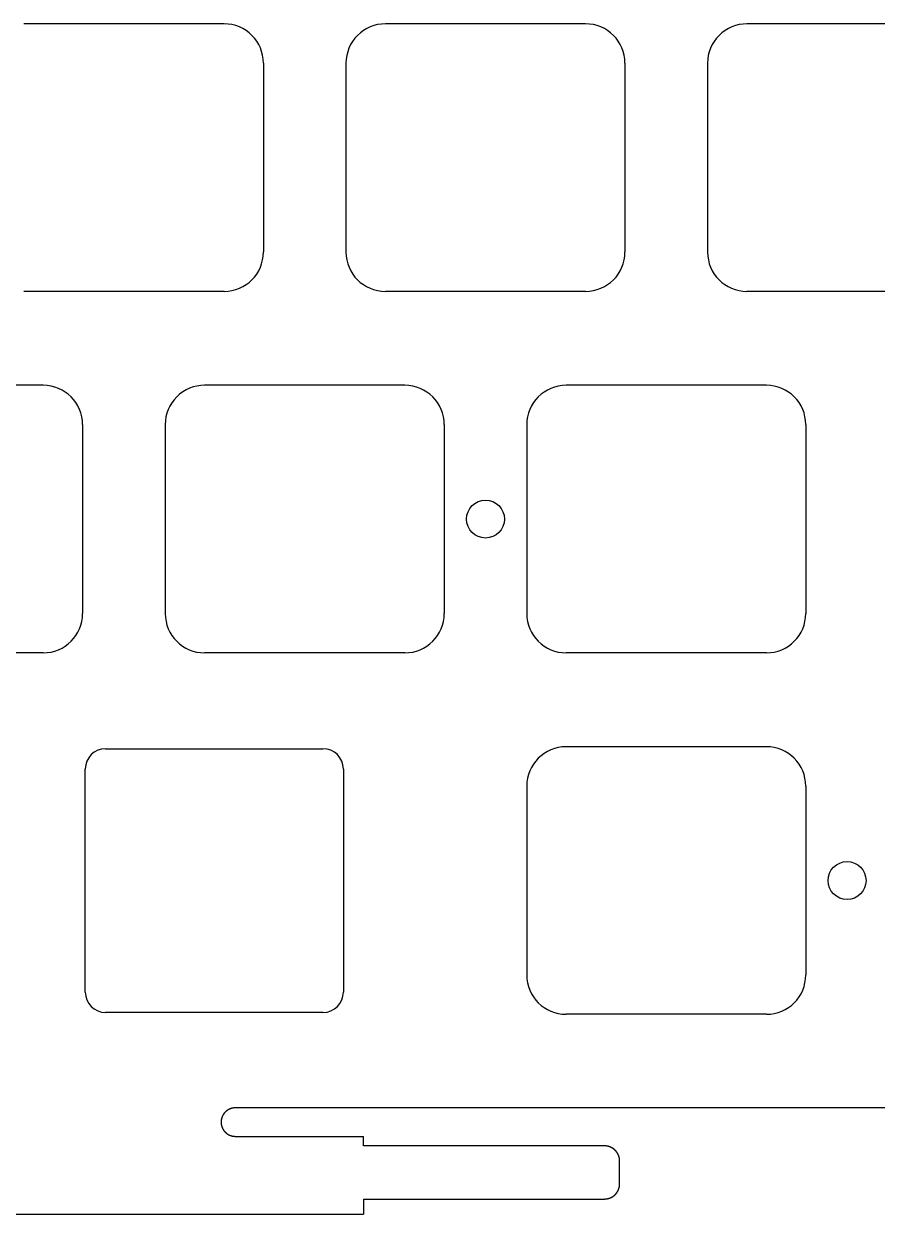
# Model space of a CAD drawing. Header units: millimetres. Extents: x -11 to 340, y -118 to 18.
# Drawn here: x 161.4 to 206.4, y -117.6 to -54.9 of the extents above; entities that cross this region are included whole.
import ezdxf

# ---------------------------------------------------------------- set-up
doc = ezdxf.new("R2010")
doc.units = ezdxf.units.MM
doc.header["$MEASUREMENT"] = 0
doc.layers.add('BLACK', color=7, linetype='CONTINUOUS')

msp = doc.modelspace()

# ---------------------------------------------------------------- linework, layer by layer
at = {"layer": 'BLACK', "linetype": 'Continuous'}
for p, q in [((161.412501, -54.862502), (161.412501, -54.8625)), ((171.9625, -54.8625), (161.412501, -54.8625)), ((180.462501, -54.862502), (180.462501, -54.8625)), ((191.0125, -54.8625), (180.462501, -54.8625)), ((199.512501, -54.862502), (199.512501, -54.8625)), ((210.0625, -54.8625), (199.512501, -54.8625)), ((174.037501, -56.9375), (174.037501, -66.8875)), ((178.387501, -56.9375), (178.387501, -66.8875)), ((193.087501, -56.9375), (193.087501, -66.8875)), ((197.437501, -56.9375), (197.437501, -66.8875)), ((171.962501, -68.9625), (161.4125, -68.9625)), ((171.962501, -68.962501), (171.962501, -68.9625)), ((191.012501, -68.9625), (180.4625, -68.9625)), ((191.012501, -68.962501), (191.012501, -68.9625)), ((210.062501, -68.9625), (199.5125, -68.9625)), ((162.4375, -73.9125), (151.887501, -73.9125)), ((170.937501, -73.912502), (170.937501, -73.9125)), ((181.4875, -73.9125), (170.937501, -73.9125)), ((200.5375, -73.9125), (189.9875, -73.9125)), ((164.512501, -75.9875), (164.512501, -85.9375)), ((168.862501, -75.9875), (168.862501, -85.9375)), ((183.562501, -75.9875), (183.562501, -85.9375)), ((187.9125, -75.9875), (187.9125, -85.9375)), ((202.6125, -75.9875), (202.6125, -85.9375)), ((202.612502, -75.9875), (202.6125, -75.9875)), ((162.437501, -88.0125), (151.8875, -88.0125)), ((162.437501, -88.012501), (162.437501, -88.0125)), ((181.487501, -88.0125), (170.9375, -88.0125)), ((181.487501, -88.012501), (181.487501, -88.0125)), ((200.5375, -88.0125), (189.9875, -88.0125)), ((165.725, -93.0625), (177.175, -93.0625)), ((200.5375, -92.9625), (189.987499, -92.9625)), ((164.65, -105.8875), (164.65, -94.1375)), ((178.25, -94.1375), (178.25, -105.8875)), ((187.9125, -95.0375), (187.9125, -104.987501)), ((202.6125, -95.0375), (202.6125, -104.9875)), ((177.175, -106.9625), (165.725, -106.9625)), ((200.5375, -107.0625), (189.9875, -107.0625)), ((171.95755, -112.290703), (171.955217, -112.293806)), ((171.959898, -112.287613), (171.95755, -112.290703)), ((171.962262, -112.284534), (171.959898, -112.287613)), ((171.964643, -112.281467), (171.962262, -112.284534)), ((171.967039, -112.278413), (171.964643, -112.281467)), ((171.969451, -112.275371), (171.967039, -112.278413)), ((171.97188, -112.27234), (171.969451, -112.275371)), ((171.974323, -112.269323), (171.97188, -112.27234)), ((171.976783, -112.266317), (171.974323, -112.269323)), ((171.979258, -112.263325), (171.976783, -112.266317)), ((171.981749, -112.260345), (171.979258, -112.263325)), ((171.984254, -112.257378), (171.981749, -112.260345)), ((171.986776, -112.254423), (171.984254, -112.257378)), ((171.989312, -112.251482), (171.986776, -112.254423)), ((171.991864, -112.248553), (171.989312, -112.251482)), ((171.994431, -112.245638), (171.991864, -112.248553)), ((171.997013, -112.242735), (171.994431, -112.245638)), ((171.99961, -112.239846), (171.997013, -112.242735)), ((172.002222, -112.23697), (171.99961, -112.239846)), ((172.004849, -112.234108), (172.002222, -112.23697)), ((172.007491, -112.231259), (172.004849, -112.234108)), ((172.010147, -112.228424), (172.007491, -112.231259)), ((172.012818, -112.225603), (172.010147, -112.228424)), ((172.015503, -112.222795), (172.012818, -112.225603)), ((172.018202, -112.220001), (172.015503, -112.222795)), ((172.020917, -112.217221), (172.018202, -112.220001)), ((172.023645, -112.214455), (172.020917, -112.217221)), ((172.026387, -112.211703), (172.023645, -112.214455)), ((172.031915, -112.206242), (172.026387, -112.211703)), ((172.037498, -112.200838), (172.031915, -112.206242)), ((172.043136, -112.195493), (172.037498, -112.200838)), ((172.048828, -112.190206), (172.043136, -112.195493)), ((172.054575, -112.184978), (172.048828, -112.190206)), ((172.060374, -112.17981), (172.054575, -112.184978)), ((172.066226, -112.174702), (172.060374, -112.17981)), ((172.072129, -112.169656), (172.066226, -112.174702)), ((172.078083, -112.164671), (172.072129, -112.169656)), ((172.084087, -112.159749), (172.078083, -112.164671)), ((172.090141, -112.154889), (172.084087, -112.159749)), ((172.096244, -112.150093), (172.090141, -112.154889)), ((172.102395, -112.145361), (172.096244, -112.150093)), ((172.108593, -112.140693), (172.102395, -112.145361)), ((172.114838, -112.13609), (172.108593, -112.140693)), ((172.121128, -112.131553), (172.114838, -112.13609)), ((172.127464, -112.127081), (172.121128, -112.131553)), ((172.133844, -112.122676), (172.127464, -112.127081)), ((172.140268, -112.118338), (172.133844, -112.122676)), ((172.146734, -112.114068), (172.140268, -112.118338)), ((172.153243, -112.109866), (172.146734, -112.114068)), ((172.159794, -112.105732), (172.153243, -112.109866)), ((172.166385, -112.101666), (172.159794, -112.105732)), ((172.173016, -112.09767), (172.166385, -112.101666)), ((172.179687, -112.093744), (172.173016, -112.09767)), ((172.186396, -112.089887), (172.179687, -112.093744)), ((172.193142, -112.086102), (172.186396, -112.089887)), ((172.199926, -112.082386), (172.193142, -112.086102)), ((172.206747, -112.078743), (172.199926, -112.082386)), ((172.213603, -112.07517), (172.206747, -112.078743)), ((172.220493, -112.07167), (172.213603, -112.07517)), ((172.227419, -112.068242), (172.220493, -112.07167)), ((172.234377, -112.064886), (172.227419, -112.068242)), ((172.241369, -112.061604), (172.234377, -112.064886)), ((172.248392, -112.058394), (172.241369, -112.061604)), ((172.255447, -112.055258), (172.248392, -112.058394)), ((172.262533, -112.052196), (172.255447, -112.055258)), ((172.269648, -112.049208), (172.262533, -112.052196)), ((172.276793, -112.046294), (172.269648, -112.049208)), ((172.283967, -112.043455), (172.276793, -112.046294)), ((172.291169, -112.040691), (172.283967, -112.043455)), ((172.298398, -112.038002), (172.291169, -112.040691)), ((172.305654, -112.035388), (172.298398, -112.038002)), ((172.312936, -112.032849), (172.305654, -112.035388)), ((172.320243, -112.030387), (172.312936, -112.032849)), ((172.327575, -112.028), (172.320243, -112.030387)), ((172.334931, -112.02569), (172.327575, -112.028)), ((172.342311, -112.023455), (172.334931, -112.02569)), ((172.349714, -112.021298), (172.342311, -112.023455)), ((172.357139, -112.019217), (172.349714, -112.021298)), ((172.364586, -112.017213), (172.357139, -112.019217)), ((172.372054, -112.015286), (172.364586, -112.017213)), ((172.379542, -112.013436), (172.372054, -112.015286)), ((172.387051, -112.011664), (172.379542, -112.013436)), ((172.394579, -112.009969), (172.387051, -112.011664)), ((172.402126, -112.008352), (172.394579, -112.009969)), ((172.409691, -112.006813), (172.402126, -112.008352)), ((172.417274, -112.005351), (172.409691, -112.006813)), ((172.424874, -112.003968), (172.417274, -112.005351)), ((172.432492, -112.002663), (172.424874, -112.003968)), ((172.440125, -112.001436), (172.432492, -112.002663)), ((172.447774, -112.000287), (172.440125, -112.001436)), ((172.455438, -111.999217), (172.447774, -112.000287)), ((172.463117, -111.998226), (172.455438, -111.999217)), ((172.470811, -111.997313), (172.463117, -111.998226)), ((172.478518, -111.996479), (172.470811, -111.997313)), ((172.486238, -111.995725), (172.478518, -111.996479)), ((172.493971, -111.995049), (172.486238, -111.995725)), ((172.501717, -111.994452), (172.493971, -111.995049)), ((172.509475, -111.993935), (172.501717, -111.994452)), ((172.517244, -111.993497), (172.509475, -111.993935)), ((172.525025, -111.993138), (172.517244, -111.993497)), ((172.532816, -111.992859), (172.525025, -111.993138)), ((172.540618, -111.99266), (172.532816, -111.992859)), ((172.548429, -111.99254), (172.540618, -111.99266)), ((172.55625, -111.9925), (172.548429, -111.99254)), ((216.76605, -111.9925), (172.55625, -111.9925)), ((171.806265, -112.737786), (171.80625, -112.741704)), ((171.80625, -112.741704), (171.80625, -112.7425)), ((171.80625, -112.7425), (171.80629, -112.750321)), ((171.806299, -112.733874), (171.806265, -112.737786)), ((171.80629, -112.750321), (171.80641, -112.758132)), ((171.806353, -112.729961), (171.806299, -112.733874)), ((171.806427, -112.726054), (171.806353, -112.729961)), ((171.80641, -112.758132), (171.806609, -112.765934)), ((171.806521, -112.722146), (171.806427, -112.726054)), ((171.806635, -112.718243), (171.806521, -112.722146)), ((171.806609, -112.765934), (171.806888, -112.773725)), ((171.806769, -112.714341), (171.806635, -112.718243)), ((171.806923, -112.710444), (171.806769, -112.714341)), ((171.806888, -112.773725), (171.807247, -112.781506)), ((171.807097, -112.706547), (171.806923, -112.710444)), ((171.80729, -112.702655), (171.807097, -112.706547)), ((171.807247, -112.781506), (171.807685, -112.789275)), ((171.807504, -112.698763), (171.80729, -112.702655)), ((171.807738, -112.694877), (171.807504, -112.698763)), ((171.807685, -112.789275), (171.808202, -112.797033)), ((171.807991, -112.690991), (171.807738, -112.694877)), ((171.808264, -112.687111), (171.807991, -112.690991)), ((171.808202, -112.797033), (171.808799, -112.804779)), ((171.808558, -112.683231), (171.808264, -112.687111)), ((171.808871, -112.679356), (171.808558, -112.683231)), ((171.808799, -112.804779), (171.809475, -112.812512)), ((171.809203, -112.675483), (171.808871, -112.679356)), ((171.809556, -112.671615), (171.809203, -112.675483)), ((171.809475, -112.812512), (171.810229, -112.820232)), ((171.809929, -112.667747), (171.809556, -112.671615)), ((171.810321, -112.663886), (171.809929, -112.667747)), ((171.810229, -112.820232), (171.811063, -112.82794)), ((171.810733, -112.660025), (171.810321, -112.663886)), ((171.811165, -112.656171), (171.810733, -112.660025)), ((171.811063, -112.82794), (171.811976, -112.835633)), ((171.811616, -112.652317), (171.811165, -112.656171)), ((171.812088, -112.648469), (171.811616, -112.652317)), ((171.811976, -112.835633), (171.812967, -112.843312)), ((171.812579, -112.644622), (171.812088, -112.648469)), ((171.81309, -112.640782), (171.812579, -112.644622)), ((171.812967, -112.843312), (171.814037, -112.850976)), ((171.81362, -112.636943), (171.81309, -112.640782)), ((171.81417, -112.63311), (171.81362, -112.636943)), ((171.814037, -112.850976), (171.815186, -112.858625)), ((171.81474, -112.629278), (171.81417, -112.63311)), ((171.81533, -112.625453), (171.81474, -112.629278)), ((171.815186, -112.858625), (171.816413, -112.866259)), ((171.815939, -112.621629), (171.81533, -112.625453)), ((171.816568, -112.617812), (171.815939, -112.621629)), ((171.816413, -112.866259), (171.817718, -112.873876)), ((171.817216, -112.613996), (171.816568, -112.617812)), ((171.817884, -112.610187), (171.817216, -112.613996)), ((171.817718, -112.873876), (171.819101, -112.881476)), ((171.818572, -112.60638), (171.817884, -112.610187)), ((171.819279, -112.602579), (171.818572, -112.60638)), ((171.819101, -112.881476), (171.820563, -112.889059)), ((171.820006, -112.598781), (171.819279, -112.602579)), ((171.820752, -112.594989), (171.820006, -112.598781)), ((171.820563, -112.889059), (171.822102, -112.896624)), ((171.821518, -112.591199), (171.820752, -112.594989)), ((171.822303, -112.587416), (171.821518, -112.591199)), ((171.822102, -112.896624), (171.823719, -112.904171)), ((171.823108, -112.583636), (171.822303, -112.587416)), ((171.823932, -112.579862), (171.823108, -112.583636)), ((171.823719, -112.904171), (171.825414, -112.911699)), ((171.824776, -112.576091), (171.823932, -112.579862)), ((171.825639, -112.572327), (171.824776, -112.576091)), ((171.825414, -112.911699), (171.827186, -112.919208)), ((171.826522, -112.568566), (171.825639, -112.572327)), ((171.827424, -112.564812), (171.826522, -112.568566)), ((171.828346, -112.561061), (171.827424, -112.564812)), ((171.829286, -112.557317), (171.828346, -112.561061)), ((171.830246, -112.553576), (171.829286, -112.557317)), ((171.831226, -112.549843), (171.830246, -112.553576)), ((171.832225, -112.546112), (171.831226, -112.549843)), ((171.833242, -112.54239), (171.832225, -112.546112)), ((171.83428, -112.53867), (171.833242, -112.54239)), ((171.835336, -112.534958), (171.83428, -112.53867)), ((171.836412, -112.53125), (171.835336, -112.534958)), ((171.837507, -112.52755), (171.836412, -112.53125)), ((171.838621, -112.523853), (171.837507, -112.52755)), ((171.839754, -112.520165), (171.838621, -112.523853)), ((171.840907, -112.51648), (171.839754, -112.520165)), ((171.842078, -112.512803), (171.840907, -112.51648)), ((171.843269, -112.50913), (171.842078, -112.512803)), ((171.844478, -112.505466), (171.843269, -112.50913)), ((171.845707, -112.501805), (171.844478, -112.505466)), ((171.846954, -112.498154), (171.845707, -112.501805)), ((171.848221, -112.494506), (171.846954, -112.498154)), ((171.849506, -112.490867), (171.848221, -112.494506)), ((171.850811, -112.487233), (171.849506, -112.490867)), ((171.852134, -112.483607), (171.850811, -112.487233)), ((171.853476, -112.479986), (171.852134, -112.483607)), ((171.854837, -112.476374), (171.853476, -112.479986)), ((171.856217, -112.472766), (171.854837, -112.476374)), ((171.857615, -112.469168), (171.856217, -112.472766)), ((171.859032, -112.465575), (171.857615, -112.469168)), ((171.860468, -112.461991), (171.859032, -112.465575)), ((171.861923, -112.458412), (171.860468, -112.461991)), ((171.863396, -112.454842), (171.861923, -112.458412)), ((171.864888, -112.451278), (171.863396, -112.454842)), ((171.866398, -112.447724), (171.864888, -112.451278)), ((171.867927, -112.444175), (171.866398, -112.447724)), ((171.869474, -112.440635), (171.867927, -112.444175)), ((171.871041, -112.437102), (171.869474, -112.440635)), ((171.872625, -112.433578), (171.871041, -112.437102)), ((171.874228, -112.43006), (171.872625, -112.433578)), ((171.875848, -112.426552), (171.874228, -112.43006)), ((171.877488, -112.423051), (171.875848, -112.426552)), ((171.879145, -112.419559), (171.877488, -112.423051)), ((171.880822, -112.416074), (171.879145, -112.419559)), ((171.882515, -112.412599), (171.880822, -112.416074)), ((171.884228, -112.409131), (171.882515, -112.412599)), ((171.885958, -112.405673), (171.884228, -112.409131)), ((171.887707, -112.402222), (171.885958, -112.405673)), ((171.889473, -112.398781), (171.887707, -112.402222)), ((171.891257, -112.395348), (171.889473, -112.398781)), ((171.893059, -112.391925), (171.891257, -112.395348)), ((171.89488, -112.388509), (171.893059, -112.391925)), ((171.896717, -112.385104), (171.89488, -112.388509)), ((171.898574, -112.381707), (171.896717, -112.385104)), ((171.900447, -112.378321), (171.898574, -112.381707)), ((171.902339, -112.374942), (171.900447, -112.378321)), ((171.904247, -112.371574), (171.902339, -112.374942)), ((171.906174, -112.368215), (171.904247, -112.371574)), ((171.908118, -112.364866), (171.906174, -112.368215)), ((171.91008, -112.361526), (171.908118, -112.364866)), ((171.912058, -112.358197), (171.91008, -112.361526)), ((171.914055, -112.354877), (171.912058, -112.358197)), ((171.916068, -112.351567), (171.914055, -112.354877)), ((171.9181, -112.348267), (171.916068, -112.351567)), ((171.920148, -112.344978), (171.9181, -112.348267)), ((171.922213, -112.341698), (171.920148, -112.344978)), ((171.924296, -112.33843), (171.922213, -112.341698)), ((171.926396, -112.335171), (171.924296, -112.33843)), ((171.928512, -112.331924), (171.926396, -112.335171)), ((171.930646, -112.328686), (171.928512, -112.331924)), ((171.932796, -112.32546), (171.930646, -112.328686)), ((171.934964, -112.322244), (171.932796, -112.32546)), ((171.937148, -112.31904), (171.934964, -112.322244)), ((171.939349, -112.315845), (171.937148, -112.31904)), ((171.941566, -112.312663), (171.939349, -112.315845)), ((171.9438, -112.309491), (171.941566, -112.312663)), ((171.946051, -112.306332), (171.9438, -112.309491)), ((171.948318, -112.303182), (171.946051, -112.306332)), ((171.950601, -112.300045), (171.948318, -112.303182)), ((171.952901, -112.296919), (171.950601, -112.300045)), ((171.955217, -112.293806), (171.952901, -112.296919)), ((171.827186, -112.919208), (171.829036, -112.926696)), ((171.829036, -112.926696), (171.830963, -112.934164)), ((171.830963, -112.934164), (171.832967, -112.941611)), ((171.832967, -112.941611), (171.835048, -112.949036)), ((171.835048, -112.949036), (171.837205, -112.956439)), ((171.837205, -112.956439), (171.83944, -112.963819)), ((171.83944, -112.963819), (171.84175, -112.971175)), ((171.84175, -112.971175), (171.844137, -112.978507)), ((171.844137, -112.978507), (171.846599, -112.985815)), ((171.846599, -112.985815), (171.849138, -112.993097)), ((171.849138, -112.993097), (171.851751, -113.000352)), ((171.851751, -113.000352), (171.854441, -113.007582)), ((171.854441, -113.007582), (171.857205, -113.014783)), ((171.857205, -113.014783), (171.860044, -113.021957)), ((171.860044, -113.021957), (171.862958, -113.029102)), ((171.862958, -113.029102), (171.865946, -113.036218)), ((171.865946, -113.036218), (171.869008, -113.043303)), ((171.869008, -113.043303), (171.872144, -113.050358)), ((171.872144, -113.050358), (171.875354, -113.057382)), ((171.875354, -113.057382), (171.878636, -113.064373)), ((171.878636, -113.064373), (171.881992, -113.071332)), ((171.881992, -113.071332), (171.88542, -113.078257)), ((171.88542, -113.078257), (171.88892, -113.085148)), ((171.88892, -113.085148), (171.892493, -113.092004)), ((171.892493, -113.092004), (171.896136, -113.098824)), ((171.896136, -113.098824), (171.899851, -113.105608)), ((171.899851, -113.105608), (171.903637, -113.112355)), ((171.903637, -113.112355), (171.907494, -113.119064)), ((171.907494, -113.119064), (171.91142, -113.125734)), ((171.91142, -113.125734), (171.915416, -113.132365)), ((171.915416, -113.132365), (171.919481, -113.138956)), ((171.919481, -113.138956), (171.923616, -113.145507)), ((171.923616, -113.145507), (171.927818, -113.152016)), ((171.927818, -113.152016), (171.932088, -113.158483)), ((171.932088, -113.158483), (171.936426, -113.164906)), ((171.936426, -113.164906), (171.940831, -113.171286)), ((171.940831, -113.171286), (171.945302, -113.177622)), ((171.945302, -113.177622), (171.94984, -113.183913)), ((171.94984, -113.183913), (171.954443, -113.190157)), ((171.954443, -113.190157), (171.95911, -113.196355)), ((171.95911, -113.196355), (171.963843, -113.202506)), ((171.963843, -113.202506), (171.968639, -113.208609)), ((171.968639, -113.208609), (171.973499, -113.214663)), ((171.973499, -113.214663), (171.978421, -113.220667)), ((171.978421, -113.220667), (171.983406, -113.226621)), ((171.983406, -113.226621), (171.988452, -113.232525)), ((171.988452, -113.232525), (171.99356, -113.238376)), ((171.99356, -113.238376), (171.998728, -113.244175)), ((171.998728, -113.244175), (172.003955, -113.249922)), ((172.003955, -113.249922), (172.009242, -113.255614)), ((172.009242, -113.255614), (172.014588, -113.261252)), ((172.014588, -113.261252), (172.019992, -113.266835)), ((172.019992, -113.266835), (172.025453, -113.272363)), ((172.025453, -113.272363), (172.028205, -113.275105)), ((172.028205, -113.275105), (172.030971, -113.277834)), ((172.030971, -113.277834), (172.033751, -113.280548)), ((172.033751, -113.280548), (172.036545, -113.283247)), ((172.036545, -113.283247), (172.039352, -113.285933)), ((172.039352, -113.285933), (172.042174, -113.288603)), ((172.042174, -113.288603), (172.045009, -113.29126)), ((172.045009, -113.29126), (172.047858, -113.293901)), ((172.047858, -113.293901), (172.05072, -113.296528)), ((172.05072, -113.296528), (172.053596, -113.29914)), ((172.053596, -113.29914), (172.056485, -113.301737)), ((172.056485, -113.301737), (172.059387, -113.304319)), ((172.059387, -113.304319), (172.062303, -113.306886)), ((172.062303, -113.306886), (172.065231, -113.309438)), ((172.065231, -113.309438), (172.068173, -113.311974)), ((172.068173, -113.311974), (172.071127, -113.314496)), ((172.071127, -113.314496), (172.074094, -113.317002)), ((172.074094, -113.317002), (172.077075, -113.319492)), ((172.077075, -113.319492), (172.080067, -113.321967)), ((172.080067, -113.321967), (172.083073, -113.324427)), ((172.083073, -113.324427), (172.08609, -113.32687)), ((172.08609, -113.32687), (172.08912, -113.329299)), ((172.08912, -113.329299), (172.092162, -113.331711)), ((172.092162, -113.331711), (172.095217, -113.334107)), ((172.095217, -113.334107), (172.098283, -113.336488)), ((172.098283, -113.336488), (172.101362, -113.338852)), ((172.101362, -113.338852), (172.104452, -113.3412)), ((172.104452, -113.3412), (172.107555, -113.343533)), ((172.107555, -113.343533), (172.110669, -113.345849)), ((172.110669, -113.345849), (172.113795, -113.348149)), ((172.113795, -113.348149), (172.116932, -113.350432)), ((172.116932, -113.350432), (172.120081, -113.352699)), ((172.120081, -113.352699), (172.123241, -113.35495)), ((172.123241, -113.35495), (172.126413, -113.357184)), ((172.126413, -113.357184), (172.129595, -113.359401)), ((172.129595, -113.359401), (172.132789, -113.361602)), ((172.132789, -113.361602), (172.135994, -113.363786)), ((172.135994, -113.363786), (172.13921, -113.365954)), ((172.13921, -113.365954), (172.142436, -113.368104)), ((172.142436, -113.368104), (172.145673, -113.370238)), ((172.145673, -113.370238), (172.148921, -113.372354)), ((172.148921, -113.372354), (172.15218, -113.374454)), ((172.15218, -113.374454), (172.155448, -113.376537)), ((172.155448, -113.376537), (172.158728, -113.378602)), ((172.158728, -113.378602), (172.162017, -113.38065)), ((172.162017, -113.38065), (172.165317, -113.382682)), ((172.165317, -113.382682), (172.168626, -113.384695)), ((172.168626, -113.384695), (172.171947, -113.386692)), ((172.171947, -113.386692), (172.175276, -113.38867)), ((172.175276, -113.38867), (172.178616, -113.390632)), ((172.178616, -113.390632), (172.181964, -113.392576)), ((172.181964, -113.392576), (172.185324, -113.394503)), ((172.185324, -113.394503), (172.188692, -113.396412)), ((172.188692, -113.396412), (172.19207, -113.398303)), ((172.19207, -113.398303), (172.195457, -113.400176)), ((172.195457, -113.400176), (172.198854, -113.402033)), ((172.198854, -113.402033), (172.202259, -113.40387)), ((172.202259, -113.40387), (172.205674, -113.405691)), ((172.205674, -113.405691), (172.209097, -113.407493)), ((172.209097, -113.407493), (172.212531, -113.409277)), ((172.212531, -113.409277), (172.215972, -113.411043)), ((172.215972, -113.411043), (172.219423, -113.412792)), ((172.219423, -113.412792), (172.222881, -113.414522)), ((172.222881, -113.414522), (172.226349, -113.416235)), ((172.226349, -113.416235), (172.229824, -113.417928)), ((172.229824, -113.417928), (172.233309, -113.419605)), ((172.233309, -113.419605), (172.2368, -113.421262)), ((172.2368, -113.421262), (172.240302, -113.422902)), ((172.240302, -113.422902), (172.24381, -113.424522)), ((172.24381, -113.424522), (172.247328, -113.426125)), ((172.247328, -113.426125), (172.250851, -113.427709)), ((172.250851, -113.427709), (172.254385, -113.429275)), ((172.254385, -113.429275), (172.257924, -113.430823)), ((172.257924, -113.430823), (172.261473, -113.432352)), ((172.261473, -113.432352), (172.265028, -113.433862)), ((172.265028, -113.433862), (172.268592, -113.435354)), ((172.268592, -113.435354), (172.272162, -113.436827)), ((172.272162, -113.436827), (172.27574, -113.438282)), ((172.27574, -113.438282), (172.279324, -113.439718)), ((172.279324, -113.439718), (172.282918, -113.441135)), ((172.282918, -113.441135), (172.286516, -113.442533)), ((172.286516, -113.442533), (172.290123, -113.443913)), ((172.290123, -113.443913), (172.293735, -113.445274)), ((172.293735, -113.445274), (172.297356, -113.446616)), ((172.297356, -113.446616), (172.300982, -113.447939)), ((172.300982, -113.447939), (172.304617, -113.449244)), ((172.304617, -113.449244), (172.308256, -113.450529)), ((172.308256, -113.450529), (172.311903, -113.451796)), ((172.311903, -113.451796), (172.315555, -113.453043)), ((172.315555, -113.453043), (172.319215, -113.454272)), ((172.319215, -113.454272), (172.32288, -113.455481)), ((172.32288, -113.455481), (172.326553, -113.456672)), ((172.326553, -113.456672), (172.330229, -113.457843)), ((172.330229, -113.457843), (172.333914, -113.458996)), ((172.333914, -113.458996), (172.337603, -113.460129)), ((172.337603, -113.460129), (172.3413, -113.461243)), ((172.3413, -113.461243), (172.345, -113.462338)), ((172.345, -113.462338), (172.348708, -113.463414)), ((172.348708, -113.463414), (172.35242, -113.46447)), ((172.35242, -113.46447), (172.356139, -113.465508)), ((172.356139, -113.465508), (172.359862, -113.466525)), ((172.359862, -113.466525), (172.363592, -113.467524)), ((172.363592, -113.467524), (172.367326, -113.468504)), ((172.367326, -113.468504), (172.371067, -113.469464)), ((172.371067, -113.469464), (172.37481, -113.470404)), ((172.37481, -113.470404), (172.378562, -113.471326)), ((172.378562, -113.471326), (172.382316, -113.472228)), ((172.382316, -113.472228), (172.386077, -113.473111)), ((172.386077, -113.473111), (172.389841, -113.473974)), ((172.389841, -113.473974), (172.393612, -113.474818)), ((172.393612, -113.474818), (172.397385, -113.475642)), ((172.397385, -113.475642), (172.401166, -113.476447)), ((172.401166, -113.476447), (172.404949, -113.477232)), ((172.404949, -113.477232), (172.408738, -113.477998)), ((172.408738, -113.477998), (172.41253, -113.478744)), ((172.41253, -113.478744), (172.416329, -113.479471)), ((172.416329, -113.479471), (172.420129, -113.480178)), ((172.420129, -113.480178), (172.423937, -113.480866)), ((172.423937, -113.480866), (172.427746, -113.481534)), ((172.427746, -113.481534), (172.431561, -113.482182)), ((172.431561, -113.482182), (172.435379, -113.482811)), ((172.435379, -113.482811), (172.439202, -113.48342)), ((172.439202, -113.48342), (172.443028, -113.48401)), ((172.443028, -113.48401), (172.446859, -113.48458)), ((172.446859, -113.48458), (172.450692, -113.48513)), ((172.450692, -113.48513), (172.454532, -113.48566)), ((172.454532, -113.48566), (172.458372, -113.486171)), ((172.458372, -113.486171), (172.462219, -113.486662)), ((172.462219, -113.486662), (172.466067, -113.487134)), ((172.466067, -113.487134), (172.46992, -113.487585)), ((172.46992, -113.487585), (172.473775, -113.488017)), ((172.473775, -113.488017), (172.477636, -113.488429)), ((172.477636, -113.488429), (172.481497, -113.488821)), ((172.481497, -113.488821), (172.485364, -113.489194)), ((172.485364, -113.489194), (172.489232, -113.489547)), ((172.489232, -113.489547), (172.493106, -113.489879)), ((172.493106, -113.489879), (172.49698, -113.490192)), ((172.49698, -113.490192), (172.50086, -113.490486)), ((172.50086, -113.490486), (172.504741, -113.490759)), ((172.504741, -113.490759), (172.508627, -113.491012)), ((172.508627, -113.491012), (172.512513, -113.491246)), ((172.512513, -113.491246), (172.516404, -113.49146)), ((172.516404, -113.49146), (172.520296, -113.491653)), ((172.520296, -113.491653), (172.524194, -113.491827)), ((172.524194, -113.491827), (172.528091, -113.491981)), ((172.528091, -113.491981), (172.531993, -113.492115)), ((172.531993, -113.492115), (172.535896, -113.492229)), ((172.535896, -113.492229), (172.539803, -113.492323)), ((172.539803, -113.492323), (172.543711, -113.492397)), ((172.543711, -113.492397), (172.547624, -113.492451)), ((172.547624, -113.492451), (172.551536, -113.492485)), ((172.551536, -113.492485), (172.555453, -113.4925)), ((172.555453, -113.4925), (172.55625, -113.4925)), ((172.55625, -113.4925), (179.30625, -113.4925)), ((179.30625, -113.995029), (179.30625, -113.4925)), ((192.00625, -113.995029), (179.30625, -113.995029)), ((192.006978, -113.995029), (192.00625, -113.995029)), ((192.011023, -113.995043), (192.006978, -113.995029)), ((192.015064, -113.995077), (192.011023, -113.995043)), ((192.019105, -113.99513), (192.015064, -113.995077)), ((192.023141, -113.995204), (192.019105, -113.99513)), ((192.027177, -113.995297), (192.023141, -113.995204)), ((192.031208, -113.995411), (192.027177, -113.995297)), ((192.035239, -113.995544), (192.031208, -113.995411)), ((192.039265, -113.995698), (192.035239, -113.995544)), ((192.043291, -113.995871), (192.039265, -113.995698)), ((192.047311, -113.996065), (192.043291, -113.995871)), ((192.051332, -113.996278), (192.047311, -113.996065)), ((192.055346, -113.996511), (192.051332, -113.996278)), ((192.059361, -113.996764), (192.055346, -113.996511)), ((192.06337, -113.997037), (192.059361, -113.996764)), ((192.067378, -113.99733), (192.06337, -113.997037)), ((192.071381, -113.997642), (192.067378, -113.99733)), ((192.075384, -113.997975), (192.071381, -113.997642)), ((192.079381, -113.998327), (192.075384, -113.997975)), ((192.083377, -113.998699), (192.079381, -113.998327)), ((192.087367, -113.999091), (192.083377, -113.998699)), ((192.091356, -113.999503), (192.087367, -113.999091)), ((192.09534, -113.999934), (192.091356, -113.999503)), ((192.099323, -114.000385), (192.09534, -113.999934)), ((192.103299, -114.000856), (192.099323, -114.000385)), ((192.107275, -114.001347), (192.103299, -114.000856)), ((192.111245, -114.001857), (192.107275, -114.001347)), ((192.115213, -114.002387), (192.111245, -114.001857)), ((192.119175, -114.002937), (192.115213, -114.002387)), ((192.123136, -114.003507), (192.119175, -114.002937)), ((192.127091, -114.004096), (192.123136, -114.003507)), ((192.131044, -114.004705), (192.127091, -114.004096)), ((192.134991, -114.005333), (192.131044, -114.004705)), ((192.138936, -114.005982), (192.134991, -114.005333)), ((192.142874, -114.006649), (192.138936, -114.005982)), ((192.146811, -114.007337), (192.142874, -114.006649)), ((192.150742, -114.008044), (192.146811, -114.007337)), ((192.15467, -114.008771), (192.150742, -114.008044)), ((192.158592, -114.009516), (192.15467, -114.008771)), ((192.162511, -114.010282), (192.158592, -114.009516)), ((192.166424, -114.011067), (192.162511, -114.010282)), ((192.170335, -114.011872), (192.166424, -114.011067)), ((192.174239, -114.012696), (192.170335, -114.011872)), ((192.17814, -114.01354), (192.174239, -114.012696)), ((192.182034, -114.014403), (192.17814, -114.01354)), ((192.185926, -114.015286), (192.182034, -114.014403)), ((192.189811, -114.016188), (192.185926, -114.015286)), ((192.193693, -114.017109), (192.189811, -114.016188)), ((192.197567, -114.01805), (192.193693, -114.017109)), ((192.201439, -114.01901), (192.197567, -114.01805)), ((192.205304, -114.01999), (192.201439, -114.01901)), ((192.209165, -114.020989), (192.205304, -114.01999)), ((192.213019, -114.022007), (192.209165, -114.020989)), ((192.21687, -114.023044), (192.213019, -114.022007)), ((192.220713, -114.024101), (192.21687, -114.023044)), ((192.224553, -114.025177), (192.220713, -114.024101)), ((192.228385, -114.026272), (192.224553, -114.025177)), ((192.232214, -114.027387), (192.228385, -114.026272)), ((192.236035, -114.02852), (192.232214, -114.027387)), ((192.239852, -114.029673), (192.236035, -114.02852)), ((192.243661, -114.030845), (192.239852, -114.029673)), ((192.247467, -114.032036), (192.243661, -114.030845)), ((192.251264, -114.033246), (192.247467, -114.032036)), ((192.255057, -114.034476), (192.251264, -114.033246)), ((192.258842, -114.035724), (192.255057, -114.034476)), ((192.262623, -114.036991), (192.258842, -114.035724)), ((192.266395, -114.038277), (192.262623, -114.036991)), ((192.270163, -114.039583), (192.266395, -114.038277)), ((192.273922, -114.040907), (192.270163, -114.039583)), ((192.277677, -114.04225), (192.273922, -114.040907)), ((192.281424, -114.043612), (192.277677, -114.04225)), ((192.285165, -114.044993), (192.281424, -114.043612)), ((192.288898, -114.046393), (192.285165, -114.044993)), ((192.292626, -114.047811), (192.288898, -114.046393)), ((192.296345, -114.049248), (192.292626, -114.047811)), ((192.300059, -114.050705), (192.296345, -114.049248)), ((192.303763, -114.052179), (192.300059, -114.050705)), ((192.307463, -114.053673), (192.303763, -114.052179)), ((192.311153, -114.055185), (192.307463, -114.053673)), ((192.314838, -114.056716), (192.311153, -114.055185)), ((192.318514, -114.058265), (192.314838, -114.056716)), ((192.322183, -114.059833), (192.318514, -114.058265)), ((192.325844, -114.061419), (192.322183, -114.059833)), ((192.329498, -114.063024), (192.325844, -114.061419)), ((192.333143, -114.064647), (192.329498, -114.063024)), ((192.336782, -114.066289), (192.333143, -114.064647)), ((192.340411, -114.067949), (192.336782, -114.066289)), ((192.344034, -114.069627), (192.340411, -114.067949)), ((192.347647, -114.071324), (192.344034, -114.069627)), ((192.351253, -114.073039), (192.347647, -114.071324)), ((192.35485, -114.074772), (192.351253, -114.073039)), ((192.35844, -114.076524), (192.35485, -114.074772)), ((192.362019, -114.078293), (192.35844, -114.076524)), ((192.365592, -114.080081), (192.362019, -114.078293)), ((192.369155, -114.081886), (192.365592, -114.080081)), ((192.37271, -114.08371), (192.369155, -114.081886)), ((192.376255, -114.085551), (192.37271, -114.08371)), ((192.379792, -114.087411), (192.376255, -114.085551)), ((192.38332, -114.089288), (192.379792, -114.087411)), ((192.386839, -114.091184), (192.38332, -114.089288)), ((192.390348, -114.093097), (192.386839, -114.091184)), ((192.393849, -114.095028), (192.390348, -114.093097)), ((192.39734, -114.096977), (192.393849, -114.095028)), ((192.400822, -114.098943), (192.39734, -114.096977)), ((192.404293, -114.100927), (192.400822, -114.098943)), ((192.407757, -114.102929), (192.404293, -114.100927)), ((192.411209, -114.104947), (192.407757, -114.102929)), ((192.414652, -114.106984), (192.411209, -114.104947)), ((192.418085, -114.109037), (192.414652, -114.106984)), ((192.421509, -114.111109), (192.418085, -114.109037)), ((192.424921, -114.113197), (192.421509, -114.111109)), ((192.428325, -114.115303), (192.424921, -114.113197)), ((192.431717, -114.117426), (192.428325, -114.115303)), ((192.4351, -114.119567), (192.431717, -114.117426)), ((192.438472, -114.121724), (192.4351, -114.119567)), ((192.441834, -114.123898), (192.438472, -114.121724)), ((192.445185, -114.126089), (192.441834, -114.123898)), ((192.448526, -114.128298), (192.445185, -114.126089)), ((192.451855, -114.130523), (192.448526, -114.128298)), ((192.455174, -114.132765), (192.451855, -114.130523)), ((192.458481, -114.135023), (192.455174, -114.132765)), ((192.461779, -114.137299), (192.458481, -114.135023)), ((192.465064, -114.139591), (192.461779, -114.137299)), ((192.468339, -114.1419), (192.465064, -114.139591)), ((192.471602, -114.144225), (192.468339, -114.1419)), ((192.474854, -114.146567), (192.471602, -114.144225)), ((192.478094, -114.148925), (192.474854, -114.146567)), ((192.481323, -114.151299), (192.478094, -114.148925)), ((192.48454, -114.15369), (192.481323, -114.151299)), ((192.487746, -114.156097), (192.48454, -114.15369)), ((192.490939, -114.15852), (192.487746, -114.156097)), ((192.494121, -114.160959), (192.490939, -114.15852)), ((192.49729, -114.163414), (192.494121, -114.160959)), ((192.500448, -114.165885), (192.49729, -114.163414)), ((192.503594, -114.168372), (192.500448, -114.165885)), ((192.506727, -114.170875), (192.503594, -114.168372)), ((192.509848, -114.173393), (192.506727, -114.170875)), ((192.512956, -114.175928), (192.509848, -114.173393)), ((192.516052, -114.178477), (192.512956, -114.175928)), ((192.519136, -114.181043), (192.516052, -114.178477)), ((192.522206, -114.183623), (192.519136, -114.181043)), ((192.525264, -114.18622), (192.522206, -114.183623)), ((192.528309, -114.188831), (192.525264, -114.18622)), ((192.531341, -114.191458), (192.528309, -114.188831)), ((192.53436, -114.1941), (192.531341, -114.191458)), ((192.537366, -114.196757), (192.53436, -114.1941)), ((192.540359, -114.199429), (192.537366, -114.196757)), ((192.543338, -114.202116), (192.540359, -114.199429)), ((192.546304, -114.204818), (192.543338, -114.202116)), ((192.549257, -114.207535), (192.546304, -114.204818)), ((192.552196, -114.210266), (192.549257, -114.207535)), ((192.555122, -114.213013), (192.552196, -114.210266)), ((192.558033, -114.215773), (192.555122, -114.213013)), ((192.560931, -114.218549), (192.558033, -114.215773)), ((192.563816, -114.221338), (192.560931, -114.218549)), ((192.566686, -114.224142), (192.563816, -114.221338)), ((192.569542, -114.22696), (192.566686, -114.224142)), ((192.575212, -114.232639), (192.569542, -114.22696)), ((192.580825, -114.238375), (192.575212, -114.232639)), ((192.586381, -114.244165), (192.580825, -114.238375)), ((192.591878, -114.250011), (192.586381, -114.244165)), ((192.597316, -114.25591), (192.591878, -114.250011)), ((192.602695, -114.261863), (192.597316, -114.25591)), ((192.608013, -114.267869), (192.602695, -114.261863)), ((192.613272, -114.273927), (192.608013, -114.267869)), ((192.618468, -114.280036), (192.613272, -114.273927)), ((192.623603, -114.286197), (192.618468, -114.280036)), ((192.628676, -114.292407), (192.623603, -114.286197)), ((192.633686, -114.298667), (192.628676, -114.292407)), ((192.638632, -114.304975), (192.633686, -114.298667)), ((192.643514, -114.311331), (192.638632, -114.304975)), ((192.648332, -114.317735), (192.643514, -114.311331)), ((192.653085, -114.324185), (192.648332, -114.317735)), ((192.657772, -114.330682), (192.653085, -114.324185)), ((192.662394, -114.337223), (192.657772, -114.330682)), ((192.666948, -114.343809), (192.662394, -114.337223)), ((192.671436, -114.350438), (192.666948, -114.343809)), ((192.675857, -114.357111), (192.671436, -114.350438)), ((192.68021, -114.363826), (192.675857, -114.357111)), ((192.684494, -114.370582), (192.68021, -114.363826)), ((192.68871, -114.37738), (192.684494, -114.370582)), ((192.692856, -114.384217), (192.68871, -114.37738)), ((192.696933, -114.391094), (192.692856, -114.384217)), ((192.70094, -114.39801), (192.696933, -114.391094)), ((192.704877, -114.404964), (192.70094, -114.39801)), ((192.708743, -114.411956), (192.704877, -114.404964)), ((192.712538, -114.418984), (192.708743, -114.411956)), ((192.716262, -114.426048), (192.712538, -114.418984)), ((192.719913, -114.433147), (192.716262, -114.426048)), ((192.723493, -114.440281), (192.719913, -114.433147)), ((192.727001, -114.447449), (192.723493, -114.440281)), ((192.730435, -114.45465), (192.727001, -114.447449)), ((192.733797, -114.461883), (192.730435, -114.45465)), ((192.737085, -114.469148), (192.733797, -114.461883)), ((192.7403, -114.476445), (192.737085, -114.469148)), ((192.743441, -114.483772), (192.7403, -114.476445)), ((192.746507, -114.491129), (192.743441, -114.483772)), ((192.7495, -114.498515), (192.746507, -114.491129)), ((192.752417, -114.50593), (192.7495, -114.498515)), ((192.75526, -114.513372), (192.752417, -114.50593)), ((192.758028, -114.520842), (192.75526, -114.513372)), ((192.76072, -114.528339), (192.758028, -114.520842)), ((192.763337, -114.535861), (192.76072, -114.528339)), ((192.765878, -114.543409), (192.763337, -114.535861)), ((192.768343, -114.550982), (192.765878, -114.543409)), ((192.770732, -114.558579), (192.768343, -114.550982)), ((192.773044, -114.566199), (192.770732, -114.558579)), ((192.77528, -114.573843), (192.773044, -114.566199)), ((192.777439, -114.581509), (192.77528, -114.573843)), ((192.779522, -114.589196), (192.777439, -114.581509)), ((192.781527, -114.596905), (192.779522, -114.589196)), ((192.783455, -114.604635), (192.781527, -114.596905)), ((192.785306, -114.612385), (192.783455, -114.604635)), ((192.787079, -114.620154), (192.785306, -114.612385)), ((192.788775, -114.627942), (192.787079, -114.620154)), ((192.790393, -114.635749), (192.788775, -114.627942)), ((192.791933, -114.643574), (192.790393, -114.635749)), ((192.793395, -114.651417), (192.791933, -114.643574)), ((192.794779, -114.659276), (192.793395, -114.651417)), ((192.796085, -114.667152), (192.794779, -114.659276)), ((192.797312, -114.675044), (192.796085, -114.667152)), ((192.798461, -114.682951), (192.797312, -114.675044)), ((192.799531, -114.690874), (192.798461, -114.682951)), ((192.800523, -114.698811), (192.799531, -114.690874)), ((192.801436, -114.706762), (192.800523, -114.698811)), ((192.80227, -114.714726), (192.801436, -114.706762)), ((192.803025, -114.722704), (192.80227, -114.714726)), ((192.803701, -114.730695), (192.803025, -114.722704)), ((192.804297, -114.738698), (192.803701, -114.730695)), ((192.804815, -114.746713), (192.804297, -114.738698)), ((192.805253, -114.754739), (192.804815, -114.746713)), ((192.805612, -114.762776), (192.805253, -114.754739)), ((192.805891, -114.770825), (192.805612, -114.762776)), ((192.80609, -114.778883), (192.805891, -114.770825)), ((192.80621, -114.786951), (192.80609, -114.778883)), ((192.80625, -114.795029), (192.80621, -114.786951)), ((192.80625, -115.995029), (192.80625, -114.795029)), ((192.803949, -116.056158), (192.804242, -116.052149)), ((192.804242, -116.052149), (192.804515, -116.04814)), ((192.804515, -116.04814), (192.804768, -116.044126)), ((192.804768, -116.044126), (192.805001, -116.040111)), ((192.805001, -116.040111), (192.805214, -116.036091)), ((192.805214, -116.036091), (192.805408, -116.03207)), ((192.805408, -116.03207), (192.805581, -116.028044)), ((192.805581, -116.028044), (192.805735, -116.024019)), ((192.805735, -116.024019), (192.805868, -116.019988)), ((192.805868, -116.019988), (192.805982, -116.015957)), ((192.805982, -116.015957), (192.806075, -116.01192)), ((192.806075, -116.01192), (192.806149, -116.007884)), ((192.806149, -116.007884), (192.806202, -116.003843)), ((192.806202, -116.003843), (192.806236, -115.999803)), ((192.806236, -115.999803), (192.80625, -115.995757)), ((192.80625, -115.995757), (192.80625, -115.995029)), ((192.410185, -116.685712), (192.417062, -116.681635)), ((192.417062, -116.681635), (192.4239, -116.677489)), ((192.4239, -116.677489), (192.430697, -116.673273)), ((192.430697, -116.673273), (192.437454, -116.668989)), ((192.437454, -116.668989), (192.444168, -116.664636)), ((192.444168, -116.664636), (192.450841, -116.660216)), ((192.450841, -116.660216), (192.457471, -116.655728)), ((192.457471, -116.655728), (192.464056, -116.651173)), ((192.464056, -116.651173), (192.470598, -116.646551)), ((192.470598, -116.646551), (192.477094, -116.641864)), ((192.477094, -116.641864), (192.483544, -116.637111)), ((192.483544, -116.637111), (192.489948, -116.632294)), ((192.489948, -116.632294), (192.496304, -116.627411)), ((192.496304, -116.627411), (192.502612, -116.622465)), ((192.502612, -116.622465), (192.508872, -116.617455)), ((192.508872, -116.617455), (192.515082, -116.612383)), ((192.515082, -116.612383), (192.521243, -116.607248)), ((192.521243, -116.607248), (192.527352, -116.602051)), ((192.527352, -116.602051), (192.53341, -116.596793)), ((192.53341, -116.596793), (192.539416, -116.591474)), ((192.539416, -116.591474), (192.545369, -116.586095)), ((192.545369, -116.586095), (192.551269, -116.580657)), ((192.551269, -116.580657), (192.557114, -116.57516)), ((192.557114, -116.57516), (192.562905, -116.569604)), ((192.562905, -116.569604), (192.56864, -116.563991)), ((192.56864, -116.563991), (192.574319, -116.558321)), ((192.574319, -116.558321), (192.577137, -116.555465)), ((192.577137, -116.555465), (192.579941, -116.552595)), ((192.579941, -116.552595), (192.582731, -116.549711)), ((192.582731, -116.549711), (192.585506, -116.546813)), ((192.585506, -116.546813), (192.588267, -116.543901)), ((192.588267, -116.543901), (192.591013, -116.540975)), ((192.591013, -116.540975), (192.593744, -116.538036)), ((192.593744, -116.538036), (192.596461, -116.535084)), ((192.596461, -116.535084), (192.599163, -116.532118)), ((192.599163, -116.532118), (192.60185, -116.529138)), ((192.60185, -116.529138), (192.604522, -116.526145)), ((192.604522, -116.526145), (192.607179, -116.523139)), ((192.607179, -116.523139), (192.609821, -116.520121)), ((192.609821, -116.520121), (192.612448, -116.517088)), ((192.612448, -116.517088), (192.615059, -116.514043)), ((192.615059, -116.514043), (192.617656, -116.510985)), ((192.617656, -116.510985), (192.620236, -116.507915)), ((192.620236, -116.507915), (192.622802, -116.504831)), ((192.622802, -116.504831), (192.625352, -116.501736)), ((192.625352, -116.501736), (192.627886, -116.498627)), ((192.627886, -116.498627), (192.630404, -116.495506)), ((192.630404, -116.495506), (192.632907, -116.492373)), ((192.632907, -116.492373), (192.635394, -116.489228)), ((192.635394, -116.489228), (192.637865, -116.48607)), ((192.637865, -116.48607), (192.64032, -116.4829)), ((192.64032, -116.4829), (192.64276, -116.479718)), ((192.64276, -116.479718), (192.645182, -116.476525)), ((192.645182, -116.476525), (192.647589, -116.473319)), ((192.647589, -116.473319), (192.64998, -116.470102)), ((192.64998, -116.470102), (192.652354, -116.466873)), ((192.652354, -116.466873), (192.654712, -116.463633)), ((192.654712, -116.463633), (192.657054, -116.460381)), ((192.657054, -116.460381), (192.659379, -116.457118)), ((192.659379, -116.457118), (192.661688, -116.453843)), ((192.661688, -116.453843), (192.66398, -116.450558)), ((192.66398, -116.450558), (192.666256, -116.447261)), ((192.666256, -116.447261), (192.668514, -116.443953)), ((192.668514, -116.443953), (192.670756, -116.440634)), ((192.670756, -116.440634), (192.672981, -116.437305)), ((192.672981, -116.437305), (192.67519, -116.433964)), ((192.67519, -116.433964), (192.677381, -116.430613)), ((192.677381, -116.430613), (192.679555, -116.427251)), ((192.679555, -116.427251), (192.681712, -116.42388)), ((192.681712, -116.42388), (192.683853, -116.420497)), ((192.683853, -116.420497), (192.685976, -116.417104)), ((192.685976, -116.417104), (192.688082, -116.413701)), ((192.688082, -116.413701), (192.69017, -116.410288)), ((192.69017, -116.410288), (192.692242, -116.406864)), ((192.692242, -116.406864), (192.694295, -116.403432)), ((192.694295, -116.403432), (192.696332, -116.399988)), ((192.696332, -116.399988), (192.69835, -116.396536)), ((192.69835, -116.396536), (192.700352, -116.393073)), ((192.700352, -116.393073), (192.702336, -116.389601)), ((192.702336, -116.389601), (192.704302, -116.386119)), ((192.704302, -116.386119), (192.706251, -116.382629)), ((192.706251, -116.382629), (192.708182, -116.379127)), ((192.708182, -116.379127), (192.710095, -116.375619)), ((192.710095, -116.375619), (192.711991, -116.372099)), ((192.711991, -116.372099), (192.713868, -116.368572)), ((192.713868, -116.368572), (192.715728, -116.365034)), ((192.715728, -116.365034), (192.717569, -116.361489)), ((192.717569, -116.361489), (192.719393, -116.357934)), ((192.719393, -116.357934), (192.721198, -116.354371)), ((192.721198, -116.354371), (192.722986, -116.350799)), ((192.722986, -116.350799), (192.724755, -116.347219)), ((192.724755, -116.347219), (192.726507, -116.343629)), ((192.726507, -116.343629), (192.72824, -116.340033)), ((192.72824, -116.340033), (192.729955, -116.336426)), ((192.729955, -116.336426), (192.731652, -116.332813)), ((192.731652, -116.332813), (192.73333, -116.32919)), ((192.73333, -116.32919), (192.73499, -116.325561)), ((192.73499, -116.325561), (192.736632, -116.321923)), ((192.736632, -116.321923), (192.738255, -116.318278)), ((192.738255, -116.318278), (192.73986, -116.314623)), ((192.73986, -116.314623), (192.741446, -116.310963)), ((192.741446, -116.310963), (192.743014, -116.307293)), ((192.743014, -116.307293), (192.744563, -116.303617)), ((192.744563, -116.303617), (192.746094, -116.299933)), ((192.746094, -116.299933), (192.747606, -116.296242)), ((192.747606, -116.296242), (192.7491, -116.292543)), ((192.7491, -116.292543), (192.750574, -116.288838)), ((192.750574, -116.288838), (192.752031, -116.285124)), ((192.752031, -116.285124), (192.753468, -116.281405)), ((192.753468, -116.281405), (192.754886, -116.277677)), ((192.754886, -116.277677), (192.756286, -116.273945)), ((192.756286, -116.273945), (192.757667, -116.270203)), ((192.757667, -116.270203), (192.759029, -116.266457)), ((192.759029, -116.266457), (192.760372, -116.262702)), ((192.760372, -116.262702), (192.761696, -116.258942)), ((192.761696, -116.258942), (192.763002, -116.255174)), ((192.763002, -116.255174), (192.764288, -116.251402)), ((192.764288, -116.251402), (192.765555, -116.247621)), ((192.765555, -116.247621), (192.766803, -116.243836)), ((192.766803, -116.243836), (192.768033, -116.240043)), ((192.768033, -116.240043), (192.769243, -116.236246)), ((192.769243, -116.236246), (192.770434, -116.232441)), ((192.770434, -116.232441), (192.771606, -116.228631)), ((192.771606, -116.228631), (192.772759, -116.224814)), ((192.772759, -116.224814), (192.773892, -116.220994)), ((192.773892, -116.220994), (192.775007, -116.217165)), ((192.775007, -116.217165), (192.776102, -116.213333)), ((192.776102, -116.213333), (192.777178, -116.209493)), ((192.777178, -116.209493), (192.778235, -116.20565)), ((192.778235, -116.20565), (192.779272, -116.201799)), ((192.779272, -116.201799), (192.78029, -116.197945)), ((192.78029, -116.197945), (192.781289, -116.194083)), ((192.781289, -116.194083), (192.782269, -116.190219)), ((192.782269, -116.190219), (192.783229, -116.186347)), ((192.783229, -116.186347), (192.78417, -116.182472)), ((192.78417, -116.182472), (192.785091, -116.17859)), ((192.785091, -116.17859), (192.785993, -116.174705)), ((192.785993, -116.174705), (192.786876, -116.170813)), ((192.786876, -116.170813), (192.787739, -116.166919)), ((192.787739, -116.166919), (192.788583, -116.163018)), ((192.788583, -116.163018), (192.789407, -116.159114)), ((192.789407, -116.159114), (192.790212, -116.155203)), ((192.790212, -116.155203), (192.790997, -116.151291)), ((192.790997, -116.151291), (192.791763, -116.147371)), ((192.791763, -116.147371), (192.792508, -116.143449)), ((192.792508, -116.143449), (192.793235, -116.139521)), ((192.793235, -116.139521), (192.793942, -116.135591)), ((192.793942, -116.135591), (192.79463, -116.131654)), ((192.79463, -116.131654), (192.795297, -116.127715)), ((192.795297, -116.127715), (192.795946, -116.12377)), ((192.795946, -116.12377), (192.796574, -116.119823)), ((192.796574, -116.119823), (192.797183, -116.11587)), ((192.797183, -116.11587), (192.797772, -116.111915)), ((192.797772, -116.111915), (192.798342, -116.107955)), ((192.798342, -116.107955), (192.798891, -116.103992)), ((192.798891, -116.103992), (192.799422, -116.100024)), ((192.799422, -116.100024), (192.799932, -116.096054)), ((192.799932, -116.096054), (192.800423, -116.092079)), ((192.800423, -116.092079), (192.800894, -116.088102)), ((192.800894, -116.088102), (192.801345, -116.084119)), ((192.801345, -116.084119), (192.801776, -116.080136)), ((192.801776, -116.080136), (192.802188, -116.076146)), ((192.802188, -116.076146), (192.80258, -116.072156)), ((192.80258, -116.072156), (192.802952, -116.06816)), ((192.802952, -116.06816), (192.803304, -116.064163)), ((192.803304, -116.064163), (192.803637, -116.060161)), ((192.803637, -116.060161), (192.803949, -116.056158)), ((179.30625, -116.795029), (192.00625, -116.795029)), ((179.30625, -116.795029), (179.30625, -117.595029)), ((192.00625, -116.795029), (192.014328, -116.794989)), ((192.014328, -116.794989), (192.022396, -116.794869)), ((192.022396, -116.794869), (192.030454, -116.79467)), ((192.030454, -116.79467), (192.038503, -116.794391)), ((192.038503, -116.794391), (192.04654, -116.794032)), ((192.04654, -116.794032), (192.054566, -116.793594)), ((192.054566, -116.793594), (192.062581, -116.793076)), ((192.062581, -116.793076), (192.070584, -116.79248)), ((192.070584, -116.79248), (192.078575, -116.791804)), ((192.078575, -116.791804), (192.086553, -116.791049)), ((192.086553, -116.791049), (192.094517, -116.790215)), ((192.094517, -116.790215), (192.102469, -116.789302)), ((192.102469, -116.789302), (192.110406, -116.78831)), ((192.110406, -116.78831), (192.118328, -116.78724)), ((192.118328, -116.78724), (192.126235, -116.786091)), ((192.126235, -116.786091), (192.134127, -116.784864)), ((192.134127, -116.784864), (192.142003, -116.783558)), ((192.142003, -116.783558), (192.149863, -116.782174)), ((192.149863, -116.782174), (192.157705, -116.780712)), ((192.157705, -116.780712), (192.16553, -116.779172)), ((192.16553, -116.779172), (192.173337, -116.777554)), ((192.173337, -116.777554), (192.181125, -116.775858)), ((192.181125, -116.775858), (192.188895, -116.774085)), ((192.188895, -116.774085), (192.196645, -116.772234)), ((192.196645, -116.772234), (192.204374, -116.770306)), ((192.204374, -116.770306), (192.212083, -116.768301)), ((192.212083, -116.768301), (192.219771, -116.766218)), ((192.219771, -116.766218), (192.227437, -116.764059)), ((192.227437, -116.764059), (192.23508, -116.761823)), ((192.23508, -116.761823), (192.242701, -116.759511)), ((192.242701, -116.759511), (192.250297, -116.757122)), ((192.250297, -116.757122), (192.25787, -116.754657)), ((192.25787, -116.754657), (192.265418, -116.752116)), ((192.265418, -116.752116), (192.272941, -116.749499)), ((192.272941, -116.749499), (192.280437, -116.746807)), ((192.280437, -116.746807), (192.287907, -116.744039)), ((192.287907, -116.744039), (192.29535, -116.741196)), ((192.29535, -116.741196), (192.302764, -116.738279)), ((192.302764, -116.738279), (192.31015, -116.735286)), ((192.31015, -116.735286), (192.317507, -116.73222)), ((192.317507, -116.73222), (192.324834, -116.729079)), ((192.324834, -116.729079), (192.332131, -116.725864)), ((192.332131, -116.725864), (192.339396, -116.722576)), ((192.339396, -116.722576), (192.34663, -116.719214)), ((192.34663, -116.719214), (192.353831, -116.71578)), ((192.353831, -116.71578), (192.360998, -116.712272)), ((192.360998, -116.712272), (192.368132, -116.708693)), ((192.368132, -116.708693), (192.375232, -116.705041)), ((192.375232, -116.705041), (192.382296, -116.701317)), ((192.382296, -116.701317), (192.389324, -116.697522)), ((192.389324, -116.697522), (192.396315, -116.693656)), ((192.396315, -116.693656), (192.403269, -116.689719)), ((192.403269, -116.689719), (192.410185, -116.685712)), ((149.30625, -117.595029), (179.30625, -117.595029))]:
    msp.add_line(p, q, dxfattribs=at)
at = {"layer": 'BLACK'}
for centre in [(185.7375, -80.9625), (204.787499, -100.0125)]:
    msp.add_circle(centre, 1, dxfattribs=at)
for centre, radius, start, end in [((171.9625, -56.9375), 2.075, 0, 90), ((180.4625, -56.9375), 2.074999, 89.99997239, 180), ((191.0125, -56.9375), 2.075, 0, 90), ((199.5125, -56.9375), 2.074999, 89.99997239, 180), ((171.9625, -66.8875), 2.075001, 270.00002761, 0), ((180.4625, -66.8875), 2.075, 180, 270), ((191.0125, -66.8875), 2.075001, 270.00002761, 0), ((199.5125, -66.8875), 2.075, 180, 270), ((162.4375, -75.9875), 2.075, 0, 90), ((170.9375, -75.9875), 2.074999, 89.99997239, 180), ((181.4875, -75.9875), 2.075, 0, 90), ((189.9875, -75.9875), 2.075, 90, 180), ((200.5375, -75.9875), 2.075, 0, 90), ((162.4375, -85.9375), 2.075001, 270.00002761, 0), ((170.9375, -85.9375), 2.075, 180, 270), ((181.4875, -85.9375), 2.075001, 270.00002761, 0), ((189.9875, -85.9375), 2.075, 180, 270), ((200.5375, -85.9375), 2.075, 270, 0), ((165.725, -94.1375), 1.075, 90, 180), ((177.175, -94.1375), 1.075, 0, 90), ((189.987504, -95.037504), 2.075004, 90.00013806, 179.99988955), ((200.5375, -95.0375), 2.075, 0, 90), ((189.987502, -104.987498), 2.075002, 180.00008284, 269.99994478), ((200.5375, -104.9875), 2.075, 270, 0), ((165.725, -105.8875), 1.075, 180, 270), ((177.175, -105.8875), 1.075, 270, 0)]:
    msp.add_arc(centre, radius, start, end, dxfattribs=at)

doc.saveas('drawing.dxf')
